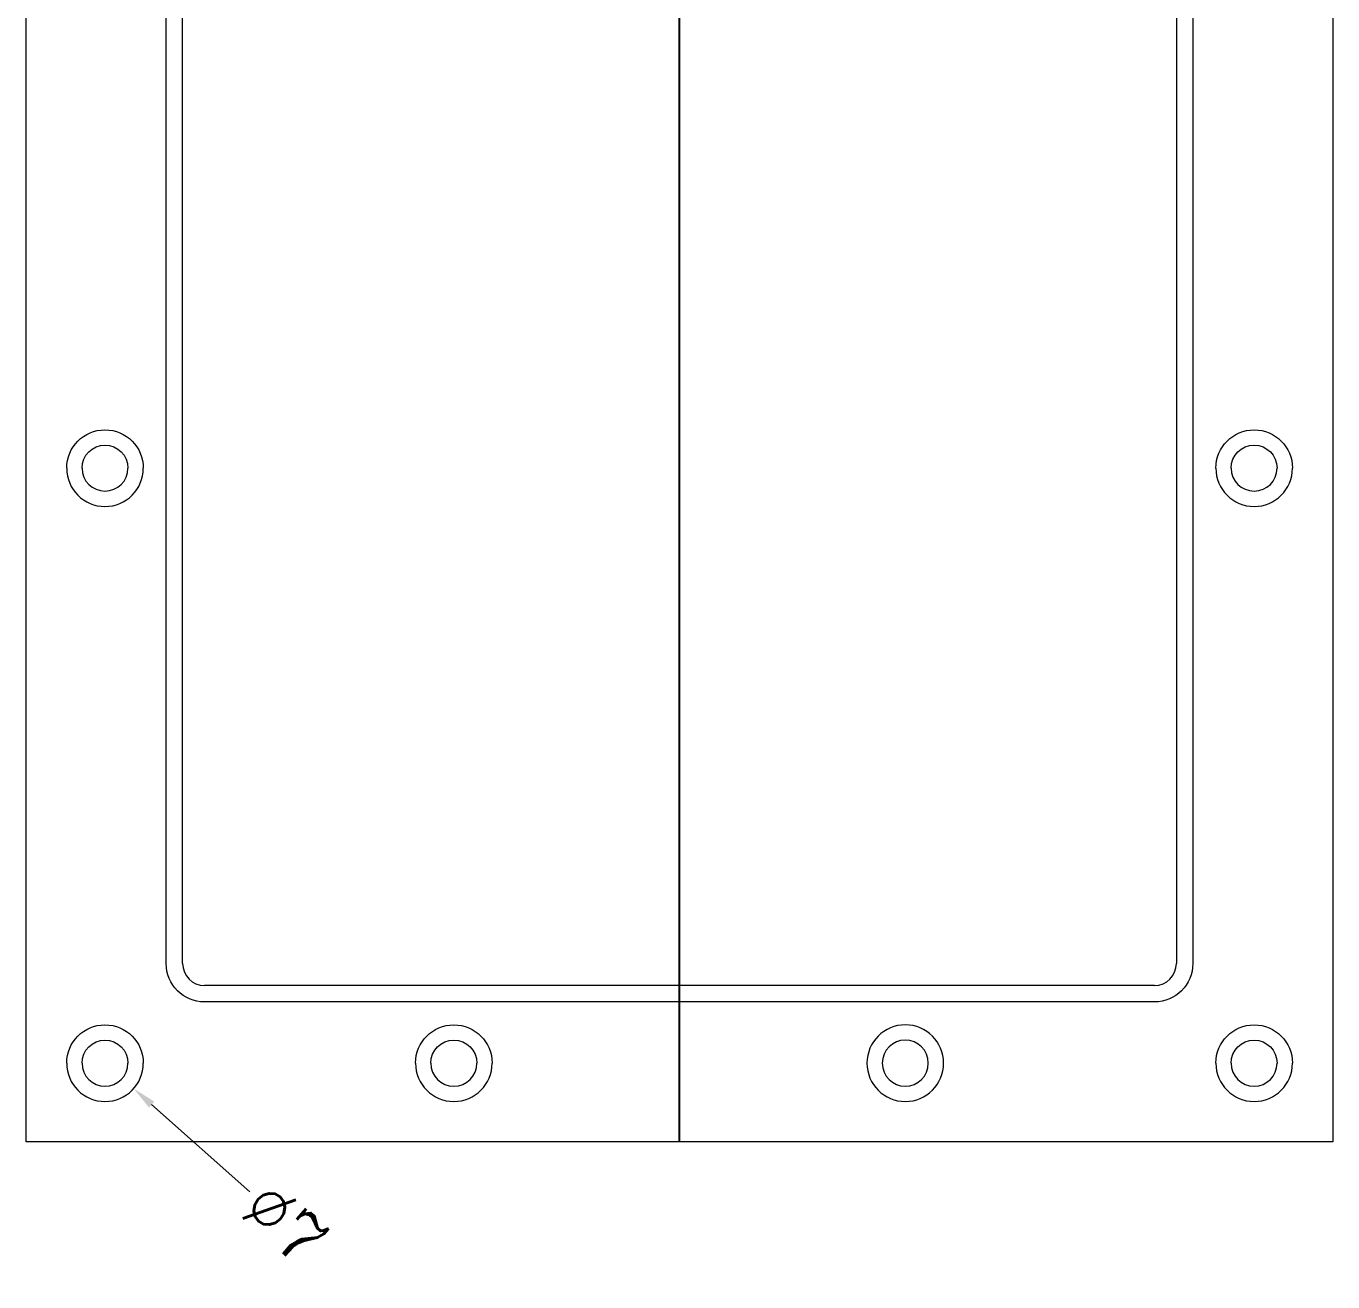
# Model space of a CAD drawing. Header units: inches. Extents: x 1726 to 2311, y 431 to 759.
# Drawn here: x 1917.5 to 2036.9, y 479.4 to 594.1 of the extents above; entities that cross this region are included whole.
import ezdxf
from ezdxf.lldxf.tags import DXFTag

# ---------------------------------------------------------------- set-up
doc = ezdxf.new("R2010")
doc.units = ezdxf.units.IN
doc.layers.add('3', color=7, linetype='Continuous', true_color=0xffffff)
doc.styles.add('ROMANC', font='romanc.shx', dxfattribs={"bigfont": 'gbcbig.shx'})
tags = doc.linetypes.add('CENTER', pattern=[2, 1.25, -0.25, 0.25, -0.25]).pattern_tags.tags
tags[10:11] = [DXFTag(74, 4), DXFTag(75, 0), DXFTag(340, '0'), DXFTag(46, 0.0), DXFTag(50, 0.0), DXFTag(44, 0.0), DXFTag(45, 0.0)]
tags[8:9] = [DXFTag(74, 4), DXFTag(75, 0), DXFTag(340, '0'), DXFTag(46, 0.0), DXFTag(50, 0.0), DXFTag(44, 0.0), DXFTag(45, 0.0)]
tags[6:7] = [DXFTag(74, 4), DXFTag(75, 0), DXFTag(340, '0'), DXFTag(46, 0.0), DXFTag(50, 0.0), DXFTag(44, 0.0), DXFTag(45, 0.0)]
tags[4:5] = [DXFTag(74, 4), DXFTag(75, 0), DXFTag(340, '0'), DXFTag(46, 0.0), DXFTag(50, 0.0), DXFTag(44, 0.0), DXFTag(45, 0.0)]
doc.dimstyles.new('YanXiu', dxfattribs={"dimtxt": 4.5, "dimasz": 2.2, "dimexe": 0.66, "dimexo": 0.66, "dimgap": 0.66, "dimtad": 0, "dimdsep": 46, "dimtxsty": 'ROMANC', "dimcen": 0, "dimclrd": 256, "dimclre": 131, "dimclrt": 42, "dimazin": 2, "dimtfac": 1, "dimtofl": 0, "dimtmove": 0, "dimatfit": 3, "dimfxl": 1, "dimlwd": 5, "dimlwe": 5, "dimarcsym": 0})

# ---------------------------------------------------------------- blocks, each defined once
blk = doc.blocks.new('*D58')
at = {"lineweight": 5}
blk.add_line((1937.96, 487.62), (1928.98, 495.59), dxfattribs=at)
blk.add_solid([(1929.22, 495.86), (1928.74, 495.31), (1927.34, 497.05)])
at = {"layer": 'Defpoints', "color": 0}
for p in [(1922.1, 501.69), (1927.34, 497.05)]:
    blk.add_point(p, dxfattribs=at)
at = {"color": 42, "insert": (1941.18, 484.76), "char_height": 4.5, "attachment_point": 5, "rotation": 318.4177, "style": 'ROMANC'}
blk.add_mtext('∅7', dxfattribs=at)

msp = doc.modelspace()

# ---------------------------------------------------------------- linework, layer by layer
at = {"layer": '3', "color": 7, "linetype": 'Continuous', "lineweight": 18}
for p, q in [((1917.513, 492.171), (1917.513, 731.569)), ((2036.911, 731.569), (2036.911, 492.171)), ((1930.312, 508.47), (1930.312, 715.27)), ((1931.812, 508.47), (1931.812, 715.27)), ((2022.612, 715.27), (2022.612, 508.47)), ((2024.112, 715.27), (2024.112, 508.47)), ((2020.612, 506.47), (1933.812, 506.47)), ((2020.612, 504.97), (1933.812, 504.97)), ((2036.911, 492.171), (1917.513, 492.171))]:
    msp.add_line(p, q, dxfattribs=at)
at = {"layer": '3', "color": 1, "linetype": 'CENTER', "ltscale": 12.130858}
msp.add_line((1977.212, 492.171), (1977.212, 731.569), dxfattribs=at)
at = {"layer": '3', "color": 7, "linetype": 'Continuous', "lineweight": 18, "extrusion": (0, 0, -1)}
for radius in [3.5, 2.1]:
    msp.add_circle((-1997.843, 499.37), radius, dxfattribs=at)
for centre, radius, start, end in [((-1924.718, 553.745), 3.5, 0, 180), ((-2029.718, 553.745), 3.5, 0, 180), ((-1924.718, 553.745), 2.1, 0, 180), ((-2029.718, 553.745), 2.1, 0, 180), ((-1933.812, 508.47), 3.5, 270, 0), ((-2020.612, 508.47), 3.5, 180, 270), ((-1924.718, 499.37), 3.5, 0, 180), ((-1956.593, 499.37), 3.5, 0, 180), ((-2029.718, 499.37), 3.5, 0, 180), ((-1924.718, 499.37), 2.1, 0, 180), ((-1956.593, 499.37), 2.1, 0, 180), ((-2029.718, 499.37), 2.1, 0, 180)]:
    msp.add_arc(centre, radius, start, end, dxfattribs=at)
at = {"layer": '3', "color": 7, "linetype": 'Continuous', "lineweight": 18}
for centre, radius, start, end in [((1924.718, 553.745), 3.5, 180, 0), ((1924.718, 553.745), 2.1, 180, 0), ((2029.718, 553.745), 3.5, 180, 0), ((2029.718, 553.745), 2.1, 180, 0), ((1933.812, 508.47), 2, 180, 270), ((2020.612, 508.47), 2, 270, 0), ((1924.718, 499.37), 3.5, 180, 0), ((1924.718, 499.37), 2.1, 180, 0), ((1956.593, 499.37), 3.5, 180, 0), ((1956.593, 499.37), 2.1, 180, 0), ((2029.718, 499.37), 3.5, 180, 0), ((2029.718, 499.37), 2.1, 180, 0)]:
    msp.add_arc(centre, radius, start, end, dxfattribs=at)

# ---------------------------------------------------------------- dimensions: what is measured, and where the dimension line sits
dim = msp.add_diameter_dim_2p(p1=(1922.1, 501.693), p2=(1927.336, 497.047), dimstyle='YanXiu')
dim.commit()
dim.dimension.update_dxf_attribs({"geometry": '*D58', "text_midpoint": (1941.183, 484.761), "dimtype": 163})

doc.saveas('drawing.dxf')
